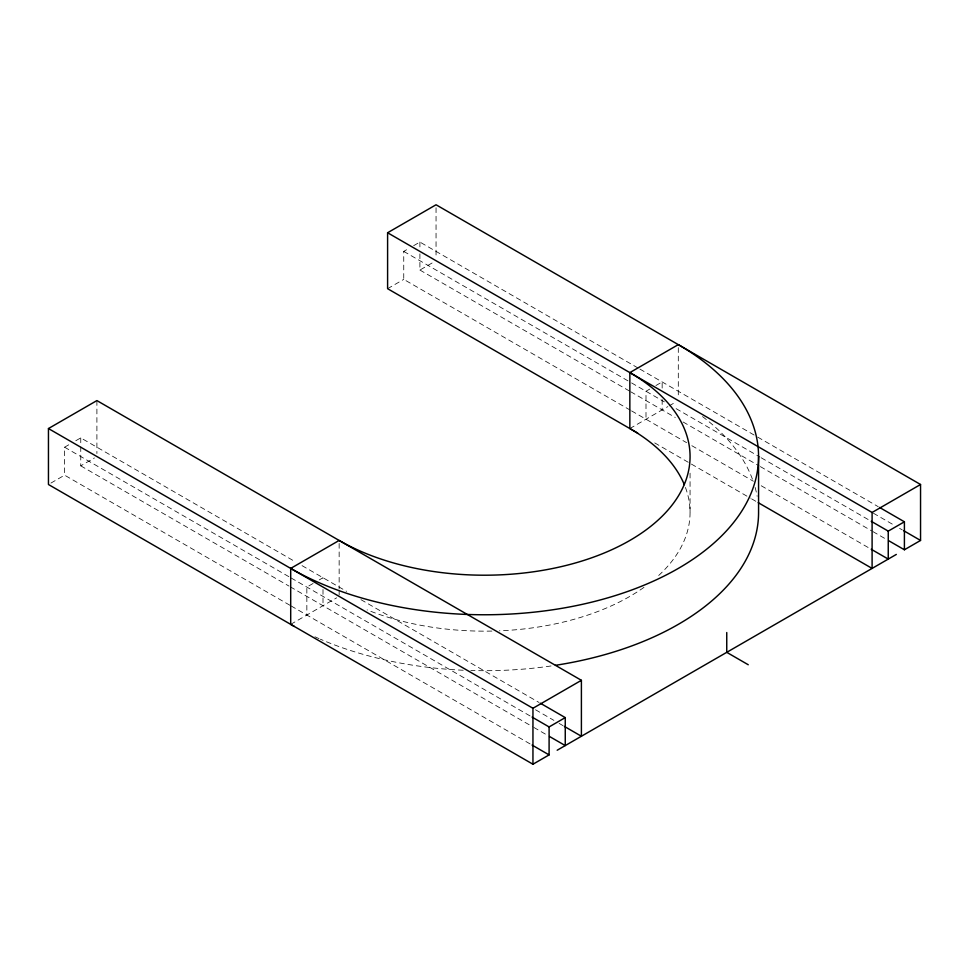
<?xml version="1.0" encoding="UTF-8"?>
<svg xmlns="http://www.w3.org/2000/svg" width="969" height="969" viewBox="0 0 969 969"><rect width="100%" height="100%" fill="white"/><g stroke="black" fill="none" stroke-linecap="round" stroke-linejoin="round"><path stroke-width="0.73" stroke-dasharray="4.84 3.63" d="M289.828 605.213L64.596 475.173L64.596 447.206L70.81 443.62M75.776 440.75L80.754 437.879L295.497 561.863M630.286 410.153L403.746 279.375L403.746 251.395L408.724 248.524M413.69 245.654L419.904 242.068L638.583 368.329M50.933 483.071L64.596 475.173M80.754 446.709L80.754 465.847L94.417 457.962M387.6 288.689L403.746 279.375M419.904 253.854L419.904 270.048L434.802 261.436M313.06 583.483L306.846 587.069L306.846 615.036M319.273 579.898L323.004 577.742L323.004 580.685M649.727 389.102L645.996 391.258L645.996 419.226M655.94 385.517L662.154 381.931L662.154 389.296M290.7 624.363L336.667 597.825M629.85 428.552L667.823 406.629M669.131 405.878L675.817 402.014M639.891 369.08L756.426 436.365M757.746 437.128L878.217 506.678M873.408 513.231L894.363 525.319M899.595 528.347L902.212 529.861M403.746 251.395L630.286 382.186M631.594 382.937L664.334 401.844M676.12 408.652L759.926 457.029M761.234 457.792L869.92 520.535M419.904 270.048L629.414 391.004M630.722 391.767L675.248 417.469M683.097 421.999L759.054 465.847M760.362 466.61L871.664 530.867M872.972 531.63L886.066 539.188M631.594 410.917L686.597 442.663M691.83 445.692L753.373 481.23M761.234 485.76L869.92 548.515M654.729 442.918L690.085 463.327M691.394 464.09L750.321 498.114M751.629 498.865L756.862 501.894M302.049 565.642L346.575 591.344M360.977 599.666L539.067 702.489M535.566 709.793L553.905 720.379M559.137 723.395L563.062 725.672M64.596 447.206L289.828 577.233M291.136 577.996L530.77 716.345M80.754 465.847L288.956 586.063M290.264 586.814L532.514 726.677M533.822 727.428L546.916 734.986M291.136 605.964L530.77 744.313M690.061 473.163L690.061 512.468M678.3 347.665L678.3 397.556M662.154 399.603L662.154 409.911M436.05 207.802L436.05 257.693M419.904 242.068L419.904 247.967M339.15 543.464L339.15 588.825M339.15 590.339L339.15 594.881M323.004 589.515L323.004 605.71M96.9 400.585L96.9 453.504M80.754 437.879L80.754 445.243M685.446 487.48A205.561 118.678 0 0 1 657.551 576.519M643.985 587.347A205.561 118.678 0 0 1 499.386 630.843M491.925 631.073A205.561 118.678 0 0 1 367.118 609.889M551.046 665.969A274.07 158.238 0 0 1 470.849 670.512M463.218 670.233A274.07 158.238 0 0 1 320.388 639.213M319.019 638.607A274.07 158.238 0 0 1 314.937 636.79M702.525 416.597A274.07 158.238 0 0 1 753.288 481.557M755.117 487.407A274.07 158.238 0 0 1 757.128 496.249"/><path stroke-width="1.45" d="M532.078 717.096L549.096 726.932L549.096 754.899L532.95 764.226L48.45 484.5L48.45 428.552L96.9 400.585L581.4 680.311L581.4 736.246L564.382 726.423M637.711 433.095L387.6 288.689L387.6 232.754L436.05 204.774L920.55 484.5L920.55 540.448L904.404 549.774L888.682 540.702M290.7 568.415L339.15 540.448A205.561 118.678 0 0 0 629.85 540.448A205.561 118.678 0 0 0 629.85 372.605L678.3 344.637A274.07 158.238 0 0 1 678.3 568.415A274.07 158.238 0 0 1 290.7 568.415L290.7 624.363A274.07 158.238 0 0 0 294.322 626.422M48.45 428.552L532.95 708.278L581.4 680.311M387.6 232.754L872.1 512.468L920.55 484.5M549.096 726.932L565.254 717.605L565.254 745.573L549.532 736.501M871.228 521.298L888.246 531.121L904.404 521.794L904.404 549.774M557.175 750.236L896.325 554.425M879.525 507.429L904.404 521.794M903.532 530.612L920.55 540.448M871.228 549.266L888.246 559.089L888.246 531.121M758.182 502.645L872.1 568.415L872.1 512.468M748.262 664.758L726.75 652.331L726.75 632.527M540.375 703.24L565.254 717.605M532.078 745.076L549.096 754.899M758.57 456.532L758.57 512.468A274.07 158.238 0 0 1 555.431 665.315M629.85 372.605L629.85 428.552A205.561 118.678 0 0 1 684.308 484.597M532.95 708.278L532.95 764.226"/></g></svg>
